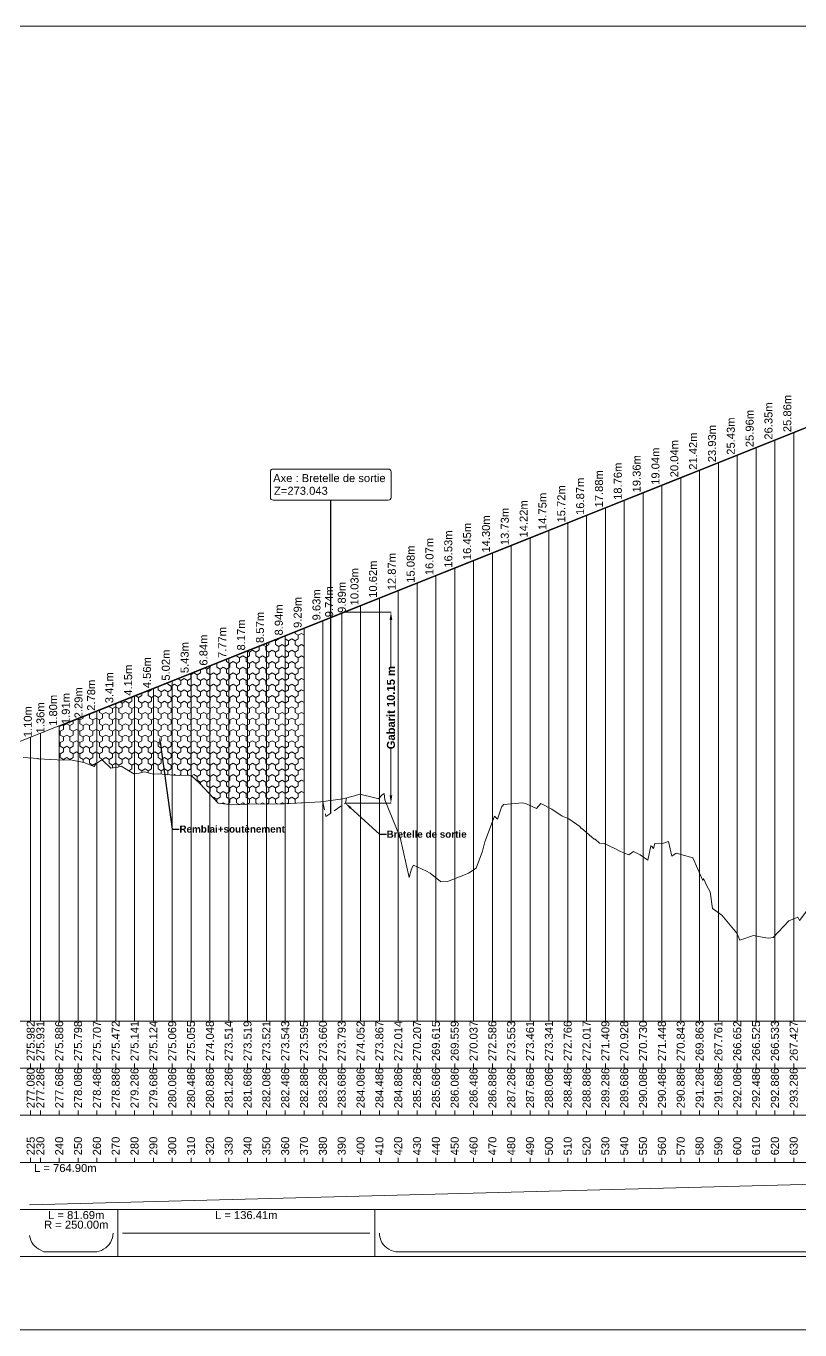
# Model space of a CAD drawing. Extents: x -67 to 3544, y -3197 to 656.
# Drawn here: x 391 to 802, y -36 to 656 of the extents above; entities that cross this region are included whole.
import ezdxf
from ezdxf import colors
from ezdxf.entities.mleader import LeaderData, LeaderLine
from ezdxf.enums import TextEntityAlignment as Align
from ezdxf.math import Vec2, Vec3

# ---------------------------------------------------------------- set-up
doc = ezdxf.new("R2010")
doc.units = 0
doc.header["$PDSIZE"] = -0.00032
doc.linetypes.add('CACHE', pattern=[9.525, 6.35, -3.175])
doc.layers.get('0').update_dxf_attribs({"lineweight": 0})
for name, color, linetype, lineweight in [("Route - Bretelle d'entrée - PL - A14_Bretelle de sortie", 5, 'Continuous', 0), ("Route - Bretelle d'entrée - PL - Habillage - Intersection d’axes", 7, 'Continuous', 0), ('Route - Route de la corniche de Brazzaville - PL - Habillage - Intersection d’axes', 7, 'Continuous', 0), ('Route - Route de la corniche de Brazzaville - PL - Projet Linéaire', 7, 'Continuous', 0), ('Route - Route de la corniche de Brazzaville - PL - Terrain', 3, 'Continuous', 0)]:
    doc.layers.add(name, color=color, linetype=linetype, lineweight=lineweight)
doc.styles.add('CoteTitre', font='arial.ttf', dxfattribs={"height": 0.0017})
doc.styles.add('CoteTitreA', font='arial.ttf', dxfattribs={"height": 0.0017})
doc.styles.add('CoteVert', font='arial.ttf', dxfattribs={"height": 0.0017})
doc.styles.add('CoteVertA', font='arial.ttf', dxfattribs={"height": 0.0017})
doc.styles.add('CoteVertB', font='arial.ttf', dxfattribs={"height": 0.0017})
doc.styles.add('Etiquette', font='arial.ttf', dxfattribs={"height": 0.5})
doc.styles.get("Standard").update_dxf_attribs({"font": 'arialbd.ttf'})
doc.dimstyles.get("Standard").update_dxf_attribs({"dimtxt": 0.18, "dimasz": 0.18, "dimexe": 0.18, "dimexo": 0.0625, "dimgap": 0.09, "dimtad": 0, "dimtih": 1, "dimtoh": 1, "dimdec": 4, "dimzin": 0, "dimdsep": 46, "dimtxsty": 'Standard', "dimcen": 0.09, "dimadec": 0, "dimazin": 0, "dimtfac": 1, "dimtdec": 4, "dimtofl": 0, "dimtmove": 0, "dimatfit": 3, "dimfxl": 1, "dimtolj": 1, "dimtzin": 0, "dimarcsym": 0})

# ---------------------------------------------------------------- blocks, each defined once
blk = doc.blocks.new('*D10')
at = {"transparency": 16777216}
for p, q in [((560.93, 344.77), (585.22, 344.77)), ((585.04, 340.52), (585.04, 315.03)), ((585.04, 247.5), (585.04, 272.98)), ((560.93, 243.25), (585.22, 243.25))]:
    blk.add_line(p, q, dxfattribs=at)
for points in [[(584.33, 340.52), (585.74, 340.52), (585.04, 344.77)], [(584.33, 247.5), (585.74, 247.5), (585.04, 243.25)]]:
    blk.add_solid(points, dxfattribs=at)
at = {"layer": 'Defpoints', "color": 0, "transparency": 16777216}
for p in [(560.87, 344.77, 0), (560.87, 243.25, 0), (585.04, 243.25)]:
    blk.add_point(p, dxfattribs=at)
at = {"transparency": 16777216, "insert": (585.04, 294.01), "char_height": 4.25, "attachment_point": 5, "rotation": 90}
blk.add_mtext('\\A1;Gabarit 10.15 m', dxfattribs=at)

msp = doc.modelspace()

# ---------------------------------------------------------------- hatches: boundary and pattern name
h = msp.add_hatch()
h.set_pattern_fill('G_DELTA', color=256)
h.set_pattern_definition([(30, (-14.9366, 2.4754), (1e-09, 6), [2, -4]), (30, (-16.6687, 5.4754), (1e-09, 6), [2, -4]), (90, (-14.9366, 6.4754), (-5.196152, 3), [2, -4]), (90, (-11.4725, 6.4754), (-5.196152, 3), [2, -4]), (150, (-14.9366, 2.4754), (-5.196152, -3), [2, -4]), (150, (-16.6687, 5.4754), (-5.196152, -3), [2, -4])])
h.paths.add_polyline_path([(478.76524, 258.15738), (483.51373, 253.65072), (493.25469, 243.35775), (500.56623, 242.40966), (508.28585, 242.68128), (528.3068, 242.89289), (538.88504, 243.46399), (538.88504, 335.97479), (408.88504, 283.97479), (408.88504, 266.31089), (411.24775, 266.20073), (414.87491, 266.38615), (422.0238, 264.93041), (427.45096, 262.67824), (428.36644, 264.2288), (431.50679, 266.26672), (432.2741, 265.84954), (436.32764, 261.84201), (440.00066, 262.39689), (441.78861, 262.93349), (448.43254, 258.83852), (451.36318, 259.22635), (453.24217, 259.78321), (454.23964, 259.84709), (458.90438, 258.73066), (461.52539, 258.80943), (471.67372, 258.02946)])

# ---------------------------------------------------------------- linework, layer by layer
at = {"color": 7, "linetype": 'Continuous'}
for p, q in [((788.88504, 127.49044), (788.88504, 436.35175)), ((798.88504, 127.49044), (798.88504, 440.35175)), ((778.88504, 127.49044), (778.88504, 432.35175)), ((758.88504, 127.49044), (758.88504, 424.35175)), ((768.88504, 127.49044), (768.88504, 428.35175)), ((738.88504, 127.49044), (738.88504, 416.35175)), ((748.88504, 127.49044), (748.88504, 420.35175)), ((728.88504, 127.49044), (728.88504, 412.35175)), ((708.88504, 127.49044), (708.88504, 404.35175)), ((718.88504, 127.49044), (718.88504, 408.35175)), ((688.88504, 127.49044), (688.88504, 396.35175)), ((698.88504, 127.49044), (698.88504, 400.35175)), ((668.88504, 127.49044), (668.88504, 388.35175)), ((678.88504, 127.49044), (678.88504, 392.35175)), ((658.88504, 127.49044), (658.88504, 384.35175)), ((638.88504, 127.49044), (638.88504, 376.35175)), ((648.88504, 127.49044), (648.88504, 380.35175)), ((618.88504, 127.49044), (618.88504, 368.35175)), ((628.88504, 127.49044), (628.88504, 372.35175)), ((598.88504, 127.49044), (598.88504, 360.35175)), ((608.88504, 127.49044), (608.88504, 364.35175)), ((588.88504, 127.49044), (588.88504, 356.35175)), ((568.88504, 127.49044), (568.88504, 348.35175)), ((578.88504, 127.49044), (578.88504, 352.35175)), ((548.88504, 127.49044), (548.88504, 340.35175)), ((558.88504, 127.49044), (558.88504, 344.35175)), ((538.88504, 127.49044), (538.88504, 336.35175)), ((518.88504, 127.49044), (518.88504, 328.35175)), ((528.88504, 127.49044), (528.88504, 332.35175)), ((498.88504, 127.49044), (498.88504, 320.35175)), ((508.88504, 127.49044), (508.88504, 324.35175)), ((478.88504, 127.49044), (478.88504, 312.35175)), ((488.88504, 127.49044), (488.88504, 316.35175)), ((468.88504, 127.49044), (468.88504, 308.35175)), ((448.88504, 127.49044), (448.88504, 300.35175)), ((458.88504, 127.49044), (458.88504, 304.35175)), ((428.88504, 127.49044), (428.88504, 292.35175)), ((438.88504, 127.49044), (438.88504, 296.35175)), ((408.88504, 127.49044), (408.88504, 284.35175)), ((418.88504, 127.49044), (418.88504, 288.35175)), ((393.7348, 127.49044), (393.7348, 278.29165)), ((398.88504, 127.49044), (398.88504, 280.35175)), ((393.7348, 264.81367), (393.7348, 269.81367)), ((398.88504, 264.30126), (398.88504, 269.30126)), ((408.88504, 263.85034), (408.88504, 268.85034)), ((418.88504, 262.97048), (418.88504, 267.97048)), ((428.88504, 262.05789), (428.88504, 267.05789)), ((438.88504, 259.71012), (438.88504, 264.71012)), ((448.88504, 256.3984), (448.88504, 261.3984)), ((458.88504, 256.23529), (458.88504, 261.23529)), ((468.88504, 255.68142), (468.88504, 260.68142)), ((478.88504, 255.54368), (478.88504, 260.54368)), ((488.88504, 245.47503), (488.88504, 250.47503)), ((568.88504, 245.50928), (568.88504, 250.50928)), ((498.88504, 240.12766), (498.88504, 245.12766)), ((508.88504, 240.18216), (508.88504, 245.18216)), ((518.88504, 240.1983), (518.88504, 245.1983)), ((528.88504, 240.42264), (528.88504, 245.42264)), ((538.88504, 240.94332), (538.88504, 245.94332)), ((548.88504, 241.58637), (548.88504, 246.58637)), ((558.88504, 242.91949), (558.88504, 247.91949)), ((578.88504, 243.6644), (578.88504, 248.6644)), ((648.88504, 240.51806), (648.88504, 245.51806)), ((658.88504, 239.6048), (658.88504, 244.6048)), ((668.88504, 238.40147), (668.88504, 243.40147)), ((638.88504, 230.84914), (638.88504, 235.84914)), ((678.88504, 232.65393), (678.88504, 237.65393)), ((588.88504, 225.12756), (588.88504, 230.12756)), ((688.88504, 225.15854), (688.88504, 230.15854)), ((698.88504, 219.08427), (698.88504, 224.08427)), ((728.88504, 219.47391), (728.88504, 224.47391)), ((708.88504, 214.26993), (708.88504, 219.26993)), ((718.88504, 212.28878), (718.88504, 217.28878)), ((738.88504, 213.4215), (738.88504, 218.4215)), ((598.88504, 207.06227), (598.88504, 212.06227)), ((628.88504, 205.36086), (628.88504, 210.36086)), ((748.88504, 203.62224), (748.88504, 208.62224)), ((608.88504, 201.14488), (608.88504, 206.14488)), ((618.88504, 200.58018), (618.88504, 205.58018)), ((758.88504, 182.59832), (758.88504, 187.59832)), ((798.88504, 179.25979), (798.88504, 184.25979)), ((768.88504, 171.50621), (768.88504, 176.50621)), ((778.88504, 170.245), (778.88504, 175.245)), ((788.88504, 170.31818), (788.88504, 175.31818)), ((1188.69424, 127.49044), (-14.92162, 127.49044)), ((1188.69424, 102.49044), (-14.92162, 102.49044)), ((1188.69424, 77.49044), (-14.92162, 77.49044)), ((1188.69424, 52.49044), (-14.92162, 52.49044)), ((393.07003, 29.99044), (1152.35408, 49.99044)), ((393.7348, 54.99044), (393.7348, 52.49044)), ((398.88504, 54.99044), (398.88504, 52.49044)), ((408.88504, 54.99044), (408.88504, 52.49044)), ((418.88504, 54.99044), (418.88504, 52.49044)), ((428.88504, 54.99044), (428.88504, 52.49044)), ((438.88504, 54.99044), (438.88504, 52.49044)), ((448.88504, 54.99044), (448.88504, 52.49044)), ((458.88504, 54.99044), (458.88504, 52.49044)), ((468.88504, 54.99044), (468.88504, 52.49044)), ((478.88504, 54.99044), (478.88504, 52.49044)), ((488.88504, 54.99044), (488.88504, 52.49044)), ((498.88504, 54.99044), (498.88504, 52.49044)), ((508.88504, 54.99044), (508.88504, 52.49044)), ((518.88504, 54.99044), (518.88504, 52.49044)), ((528.88504, 54.99044), (528.88504, 52.49044)), ((538.88504, 54.99044), (538.88504, 52.49044)), ((548.88504, 54.99044), (548.88504, 52.49044)), ((558.88504, 54.99044), (558.88504, 52.49044)), ((568.88504, 54.99044), (568.88504, 52.49044)), ((578.88504, 54.99044), (578.88504, 52.49044)), ((588.88504, 54.99044), (588.88504, 52.49044)), ((598.88504, 54.99044), (598.88504, 52.49044)), ((608.88504, 54.99044), (608.88504, 52.49044)), ((618.88504, 54.99044), (618.88504, 52.49044)), ((628.88504, 54.99044), (628.88504, 52.49044)), ((638.88504, 54.99044), (638.88504, 52.49044)), ((648.88504, 54.99044), (648.88504, 52.49044)), ((658.88504, 54.99044), (658.88504, 52.49044)), ((668.88504, 54.99044), (668.88504, 52.49044)), ((678.88504, 54.99044), (678.88504, 52.49044)), ((688.88504, 54.99044), (688.88504, 52.49044)), ((698.88504, 54.99044), (698.88504, 52.49044)), ((708.88504, 54.99044), (708.88504, 52.49044)), ((718.88504, 54.99044), (718.88504, 52.49044)), ((728.88504, 54.99044), (728.88504, 52.49044)), ((738.88504, 54.99044), (738.88504, 52.49044)), ((748.88504, 54.99044), (748.88504, 52.49044)), ((758.88504, 54.99044), (758.88504, 52.49044)), ((768.88504, 54.99044), (768.88504, 52.49044)), ((778.88504, 54.99044), (778.88504, 52.49044)), ((788.88504, 54.99044), (788.88504, 52.49044)), ((798.88504, 54.99044), (798.88504, 52.49044)), ((1188.69424, 27.49044), (-14.92162, 27.49044)), ((440.00066, 27.49044), (440.00066, 2.49044)), ((576.41283, 27.49044), (576.41283, 2.49044)), ((437.50066, 14.99044), (437.41511, 13.68518)), ((573.91283, 14.99044), (442.50066, 14.99044)), ((578.91283, 14.99044), (578.99839, 13.68518)), ((393.15559, 13.68518), (393.41078, 12.40225)), ((393.41078, 12.40225), (393.83124, 11.16361)), ((393.83124, 11.16361), (394.40978, 9.99044)), ((394.40978, 9.99044), (395.1365, 8.90283)), ((395.1365, 8.90283), (395.99897, 7.91937)), ((395.99897, 7.91937), (396.98242, 7.05691)), ((396.98242, 7.05691), (398.07003, 6.33019)), ((433.58828, 7.05691), (432.50066, 6.33019)), ((434.57173, 7.91937), (433.58828, 7.05691)), ((435.43419, 8.90283), (434.57173, 7.91937)), ((436.16092, 9.99044), (435.43419, 8.90283)), ((436.73946, 11.16361), (436.16092, 9.99044)), ((437.15992, 12.40225), (436.73946, 11.16361)), ((437.41511, 13.68518), (437.15992, 12.40225)), ((578.99839, 13.68518), (579.25358, 12.40225)), ((579.25358, 12.40225), (579.67404, 11.16361)), ((579.67404, 11.16361), (580.25258, 9.99044)), ((580.25258, 9.99044), (580.9793, 8.90283)), ((580.9793, 8.90283), (581.84177, 7.91937)), ((581.84177, 7.91937), (582.82522, 7.05691)), ((582.82522, 7.05691), (583.91284, 6.33019)), ((1188.69424, 2.49044), (-14.92162, 2.49044)), ((398.07003, 6.33019), (400.68221, 5.042)), ((400.90336, 4.99044), (427.50066, 4.99044)), ((428.80592, 5.07599), (427.50066, 4.99044)), ((430.08885, 5.33118), (428.80592, 5.07599)), ((431.3275, 5.75165), (430.08885, 5.33118)), ((432.50066, 6.33019), (431.3275, 5.75165)), ((583.91284, 6.33019), (585.086, 5.75165)), ((585.086, 5.75165), (586.32464, 5.33118)), ((586.32464, 5.33118), (587.60757, 5.07599)), ((587.60757, 5.07599), (588.91284, 4.99044)), ((588.91284, 4.99044), (1104.70825, 4.99044))]:
    msp.add_line(p, q, dxfattribs=at)
for p, q in [((578.88504, 352.35175), (578.88504, 351.97479)), ((538.88504, 243.44332), (538.88504, 335.97479)), ((408.88504, 283.97479), (408.88504, 266.35034))]:
    msp.add_line(p, q)
at = {"linetype": 'Continuous'}
for p, q in [((393.7348, 104.99044), (393.7348, 102.49044)), ((398.88504, 104.99044), (398.88504, 102.49044)), ((408.88504, 104.99044), (408.88504, 102.49044)), ((418.88504, 104.99044), (418.88504, 102.49044)), ((428.88504, 104.99044), (428.88504, 102.49044)), ((438.88504, 104.99044), (438.88504, 102.49044)), ((448.88504, 104.99044), (448.88504, 102.49044)), ((458.88504, 104.99044), (458.88504, 102.49044)), ((468.88504, 104.99044), (468.88504, 102.49044)), ((478.88504, 104.99044), (478.88504, 102.49044)), ((488.88504, 104.99044), (488.88504, 102.49044)), ((498.88504, 104.99044), (498.88504, 102.49044)), ((508.88504, 104.99044), (508.88504, 102.49044)), ((518.88504, 104.99044), (518.88504, 102.49044)), ((528.88504, 104.99044), (528.88504, 102.49044)), ((538.88504, 104.99044), (538.88504, 102.49044)), ((548.88504, 104.99044), (548.88504, 102.49044)), ((558.88504, 104.99044), (558.88504, 102.49044)), ((568.88504, 104.99044), (568.88504, 102.49044)), ((578.88504, 104.99044), (578.88504, 102.49044)), ((588.88504, 104.99044), (588.88504, 102.49044)), ((598.88504, 104.99044), (598.88504, 102.49044)), ((608.88504, 104.99044), (608.88504, 102.49044)), ((618.88504, 104.99044), (618.88504, 102.49044)), ((628.88504, 104.99044), (628.88504, 102.49044)), ((638.88504, 104.99044), (638.88504, 102.49044)), ((648.88504, 104.99044), (648.88504, 102.49044)), ((658.88504, 104.99044), (658.88504, 102.49044)), ((668.88504, 104.99044), (668.88504, 102.49044)), ((678.88504, 104.99044), (678.88504, 102.49044)), ((688.88504, 104.99044), (688.88504, 102.49044)), ((698.88504, 104.99044), (698.88504, 102.49044)), ((708.88504, 104.99044), (708.88504, 102.49044)), ((718.88504, 104.99044), (718.88504, 102.49044)), ((728.88504, 104.99044), (728.88504, 102.49044)), ((738.88504, 104.99044), (738.88504, 102.49044)), ((748.88504, 104.99044), (748.88504, 102.49044)), ((758.88504, 104.99044), (758.88504, 102.49044)), ((768.88504, 104.99044), (768.88504, 102.49044)), ((778.88504, 104.99044), (778.88504, 102.49044)), ((788.88504, 104.99044), (788.88504, 102.49044)), ((798.88504, 104.99044), (798.88504, 102.49044)), ((393.7348, 79.99044), (393.7348, 77.49044)), ((398.88504, 79.99044), (398.88504, 77.49044)), ((408.88504, 79.99044), (408.88504, 77.49044)), ((418.88504, 79.99044), (418.88504, 77.49044)), ((428.88504, 79.99044), (428.88504, 77.49044)), ((438.88504, 79.99044), (438.88504, 77.49044)), ((448.88504, 79.99044), (448.88504, 77.49044)), ((458.88504, 79.99044), (458.88504, 77.49044)), ((468.88504, 79.99044), (468.88504, 77.49044)), ((478.88504, 79.99044), (478.88504, 77.49044)), ((488.88504, 79.99044), (488.88504, 77.49044)), ((498.88504, 79.99044), (498.88504, 77.49044)), ((508.88504, 79.99044), (508.88504, 77.49044)), ((518.88504, 79.99044), (518.88504, 77.49044)), ((528.88504, 79.99044), (528.88504, 77.49044)), ((538.88504, 79.99044), (538.88504, 77.49044)), ((548.88504, 79.99044), (548.88504, 77.49044)), ((558.88504, 79.99044), (558.88504, 77.49044)), ((568.88504, 79.99044), (568.88504, 77.49044)), ((578.88504, 79.99044), (578.88504, 77.49044)), ((588.88504, 79.99044), (588.88504, 77.49044)), ((598.88504, 79.99044), (598.88504, 77.49044)), ((608.88504, 79.99044), (608.88504, 77.49044)), ((618.88504, 79.99044), (618.88504, 77.49044)), ((628.88504, 79.99044), (628.88504, 77.49044)), ((638.88504, 79.99044), (638.88504, 77.49044)), ((648.88504, 79.99044), (648.88504, 77.49044)), ((658.88504, 79.99044), (658.88504, 77.49044)), ((668.88504, 79.99044), (668.88504, 77.49044)), ((678.88504, 79.99044), (678.88504, 77.49044)), ((688.88504, 79.99044), (688.88504, 77.49044)), ((698.88504, 79.99044), (698.88504, 77.49044)), ((708.88504, 79.99044), (708.88504, 77.49044)), ((718.88504, 79.99044), (718.88504, 77.49044)), ((728.88504, 79.99044), (728.88504, 77.49044)), ((738.88504, 79.99044), (738.88504, 77.49044)), ((748.88504, 79.99044), (748.88504, 77.49044)), ((758.88504, 79.99044), (758.88504, 77.49044)), ((768.88504, 79.99044), (768.88504, 77.49044)), ((778.88504, 79.99044), (778.88504, 77.49044)), ((788.88504, 79.99044), (788.88504, 77.49044)), ((798.88504, 79.99044), (798.88504, 77.49044))]:
    msp.add_line(p, q, dxfattribs=at)
msp.add_lwpolyline([(-66.83891, 656.01407), (1208.16109, 656.01407), (1208.16109, -36.48593), (-66.83891, -36.48593)], close=True)
at = {"color": 7, "linetype": 'Continuous'}
msp.add_arc((400.90336, 5.49044), 0.5, 243.75003747, 270, dxfattribs=at)
at = {"layer": "Route - Bretelle d'entrée - PL - A14_Bretelle de sortie", "color": 5, "linetype": 'CACHE', "ltscale": 0.7, "elevation": 0, "flags": 128}
msp.add_lwpolyline([(548.8652, 244.07945), (550.49228, 236.23163), (553.05504, 237.9173), (558.4621, 241.63287), (560.86524, 243.2491), (561.35633, 246.0158)], dxfattribs=at)
at = {"layer": 'Route - Route de la corniche de Brazzaville - PL - Habillage - Intersection d’axes'}
for p, q in [((521.02945, 419.2945), (521.02945, 405.67047)), ((583.6296, 420.74554), (522.48049, 420.74554)), ((585.08063, 405.67047), (585.08063, 419.2945)), ((522.48049, 404.21941), (583.6296, 404.21943))]:
    msp.add_line(p, q, dxfattribs=at)
for centre, start, end in [((522.48049, 419.2945), 90, 180), ((583.6296, 419.2945), 0, 90), ((522.48049, 405.67047), 180, 270), ((583.6296, 405.67047), 270, 0)]:
    msp.add_arc(centre, 1.45104, start, end, dxfattribs=at)
at = {"layer": 'Route - Route de la corniche de Brazzaville - PL - Projet Linéaire', "color": 251, "linetype": 'Continuous'}
msp.add_line((377.71922, 271.88542), (1142.00327, 577.59904), dxfattribs=at)
at = {"layer": 'Route - Route de la corniche de Brazzaville - PL - Projet Linéaire', "color": 1, "linetype": 'Continuous'}
for p, q in [((377.71922, 271.88542), (1142.00327, 577.59904)), ((408.88504, 283.97479), (1108.88504, 563.97479))]:
    msp.add_line(p, q, dxfattribs=at)
at = {"layer": 'Route - Route de la corniche de Brazzaville - PL - Terrain', "color": 114, "linetype": 'Continuous', "flags": 128}
msp.add_lwpolyline([(389.72731, 267.61866), (395.17337, 267.15432), (397.6339, 266.94164), (397.70442, 266.8322), (411.24775, 266.20073), (414.87491, 266.38615), (422.0238, 264.93041), (427.45096, 262.67824), (428.36644, 264.2288), (431.50679, 266.26672), (432.2741, 265.84954), (436.32764, 261.84201), (440.00066, 262.39689), (441.78861, 262.93349), (448.43254, 258.83852), (451.36318, 259.22635), (453.24217, 259.78321), (454.23964, 259.84709), (458.90438, 258.73066), (461.52539, 258.80943), (471.67372, 258.02946), (478.76524, 258.15738), (483.51373, 253.65072), (493.25469, 243.35775), (500.56623, 242.40966), (508.28585, 242.68128), (528.3068, 242.89289), (547.72061, 243.941), (559.4587, 245.50517), (565.74648, 247.12904), (568.42888, 248.12512), (576.41283, 246.09751), (578.35046, 245.60666), (580.37069, 247.71922), (581.39225, 248.3949), (581.78524, 244.97814), (589.9105, 225.08682), (594.74178, 203.88881), (595.91434, 208.37162), (597.05504, 210.38084), (603.88181, 207.24046), (605.85232, 206.10746), (611.29307, 201.70784), (611.31172, 201.57743), (615.05096, 201.60129), (624.58392, 205.32226), (626.22911, 206.10663), (630.2075, 208.73665), (633.62812, 217.74723), (634.97524, 222.83613), (640.02478, 236.42247), (641.65376, 234.81312), (643.85958, 241.62981), (644.20371, 241.75951), (644.82626, 242.63487), (654.99145, 243.48755), (657.38819, 242.82608), (662.36792, 240.38479), (664.54344, 243.09496), (670.46257, 240.10772), (675.98786, 236.41439), (679.42148, 234.91292), (685.26588, 230.87425), (685.87966, 229.95991), (686.28873, 229.97339), (692.94059, 224.19323), (693.53145, 224.10375), (695.7069, 221.9876), (698.31, 221.85967), (703.96259, 219.24497), (706.89046, 217.55392), (711.37618, 215.80965), (713.88551, 217.61188), (717.43985, 215.78033), (721.50272, 213.00997), (723.07549, 220.6334), (723.46901, 220.4542), (724.4088, 219.25252), (725.16664, 221.84111), (729.784, 222.00622), (732.48567, 222.85942), (734.18921, 215.13999), (736.51268, 216.65243), (745.2965, 214.19814), (750.69887, 202.13313), (751.07421, 203.33037), (752.7435, 199.3183), (754.57858, 196.18266), (755.73898, 187.36443), (760.68787, 183.83777), (768.77597, 174.2769), (770.28729, 170.52908), (777.56355, 173.00719), (784.14695, 171.84666), (785.41525, 171.53089), (787.9839, 171.88862), (796.31035, 180.72824), (801.08837, 182.67634), (802.0373, 180.95438), (805.81786, 186.17715)], dxfattribs=at)

# ---------------------------------------------------------------- texts
at = {"color": 7, "style": 'CoteVertB'}
for s, p in [('25.86m', (798.88504, 440.35175)), ('25.96m', (778.88504, 432.35175)), ('26.35m', (788.88504, 436.35175)), ('23.93m', (758.88504, 424.35175)), ('25.43m', (768.88504, 428.35175)), ('21.42m', (748.88504, 420.35175)), ('19.04m', (728.88504, 412.35175)), ('20.04m', (738.88504, 416.35175)), ('18.76m', (708.88504, 404.35175)), ('19.36m', (718.88504, 408.35175)), ('16.87m', (688.88504, 396.35175)), ('17.88m', (698.88504, 400.35175)), ('15.72m', (678.88504, 392.35175)), ('14.22m', (658.88504, 384.35175)), ('14.75m', (668.88504, 388.35175)), ('14.30m', (638.88504, 376.35175)), ('13.73m', (648.88504, 380.35175)), ('16.45m', (628.88504, 372.35175)), ('16.07m', (608.88504, 364.35175)), ('16.53m', (618.88504, 368.35175)), ('12.87m', (588.88504, 356.35175)), ('15.08m', (598.88504, 360.35175)), ('10.03m', (569.07254, 348.35175)), ('10.62m', (578.88504, 352.35175)), ('9.89m', (562.34338, 344.35175)), ('9.63m', (548.88504, 340.35175)), ('9.74m', (555.61421, 342.01975)), ('8.94m', (528.88504, 332.35175)), ('9.29m', (538.88504, 336.35175)), ('8.17m', (508.88504, 324.35175)), ('8.57m', (518.88504, 328.35175)), ('6.84m', (488.88504, 316.35175)), ('7.77m', (498.88504, 320.35175)), ('5.43m', (478.88504, 312.35175)), ('4.56m', (458.88504, 304.35175)), ('5.02m', (468.88504, 308.35175)), ('3.41m', (438.88504, 296.35175)), ('4.15m', (448.88504, 300.35175)), ('2.78m', (429.26005, 292.35175)), ('1.80m', (409.07254, 284.35175)), ('1.91m', (415.80171, 285.26564)), ('2.29m', (422.53088, 288.35175)), ('1.10m', (395.61421, 278.29165)), ('1.36m', (402.34338, 280.35175))]:
    msp.add_text(s, height=4.25, rotation=90, dxfattribs=at).set_placement(p, align=Align.BOTTOM_LEFT)
at = {"color": 114, "style": 'CoteVert'}
for s, p in [('275.982', (393.7348, 106.24044)), ('275.931', (398.88504, 106.24044)), ('275.886', (408.88504, 106.24044)), ('275.798', (418.88504, 106.24044)), ('275.707', (428.88504, 106.24044)), ('275.472', (438.88504, 106.24044)), ('275.141', (448.88504, 106.24044)), ('275.124', (458.88504, 106.24044)), ('275.069', (468.88504, 106.24044)), ('275.055', (478.88504, 106.24044)), ('274.048', (488.88504, 106.24044)), ('273.514', (498.88504, 106.24044)), ('273.519', (508.88504, 106.24044)), ('273.521', (518.88504, 106.24044)), ('273.543', (528.88504, 106.24044)), ('273.595', (538.88504, 106.24044)), ('273.660', (548.88504, 106.24044)), ('273.793', (558.88504, 106.24044)), ('274.052', (568.88504, 106.24044)), ('273.867', (578.88504, 106.24044)), ('272.014', (588.88504, 106.24044)), ('270.207', (598.88504, 106.24044)), ('269.615', (608.88504, 106.24044)), ('269.559', (618.88504, 106.24044)), ('270.037', (628.88504, 106.24044)), ('272.586', (638.88504, 106.24044)), ('273.553', (648.88504, 106.24044)), ('273.461', (658.88504, 106.24044)), ('273.341', (668.88504, 106.24044)), ('272.766', (678.88504, 106.24044)), ('272.017', (688.88504, 106.24044)), ('271.409', (698.88504, 106.24044)), ('270.928', (708.88504, 106.24044)), ('270.730', (718.88504, 106.24044)), ('271.448', (728.88504, 106.24044)), ('270.843', (738.88504, 106.24044)), ('269.863', (748.88504, 106.24044)), ('267.761', (758.88504, 106.24044)), ('266.652', (768.88504, 106.24044)), ('266.525', (778.88504, 106.24044)), ('266.533', (788.88504, 106.24044)), ('267.427', (798.88504, 106.24044))]:
    msp.add_text(s, height=4.25, rotation=90, dxfattribs=at).set_placement(p, align=Align.MIDDLE_LEFT)
at = {"style": 'CoteVertA'}
for s, p in [('277.080', (393.7348, 81.24044)), ('277.286', (398.88504, 81.24044)), ('277.686', (408.88504, 81.24044)), ('278.086', (418.88504, 81.24044)), ('278.486', (428.88504, 81.24044)), ('278.886', (438.88504, 81.24044)), ('279.286', (448.88504, 81.24044)), ('279.686', (458.88504, 81.24044)), ('280.086', (468.88504, 81.24044)), ('280.486', (478.88504, 81.24044)), ('280.886', (488.88504, 81.24044)), ('281.286', (498.88504, 81.24044)), ('281.686', (508.88504, 81.24044)), ('282.086', (518.88504, 81.24044)), ('282.486', (528.88504, 81.24044)), ('282.886', (538.88504, 81.24044)), ('283.286', (548.88504, 81.24044)), ('283.686', (558.88504, 81.24044)), ('284.086', (568.88504, 81.24044)), ('284.486', (578.88504, 81.24044)), ('284.886', (588.88504, 81.24044)), ('285.286', (598.88504, 81.24044)), ('285.686', (608.88504, 81.24044)), ('286.086', (618.88504, 81.24044)), ('286.486', (628.88504, 81.24044)), ('286.886', (638.88504, 81.24044)), ('287.286', (648.88504, 81.24044)), ('287.686', (658.88504, 81.24044)), ('288.086', (668.88504, 81.24044)), ('288.486', (678.88504, 81.24044)), ('288.886', (688.88504, 81.24044)), ('289.286', (698.88504, 81.24044)), ('289.686', (708.88504, 81.24044)), ('290.086', (718.88504, 81.24044)), ('290.486', (728.88504, 81.24044)), ('290.886', (738.88504, 81.24044)), ('291.286', (748.88504, 81.24044)), ('291.686', (758.88504, 81.24044)), ('292.086', (768.88504, 81.24044)), ('292.486', (778.88504, 81.24044)), ('292.886', (788.88504, 81.24044)), ('293.286', (798.88504, 81.24044))]:
    msp.add_text(s, height=4.25, rotation=90, dxfattribs=at).set_placement(p, align=Align.MIDDLE_LEFT)
at = {"color": 7, "style": 'CoteVertA'}
for s, p in [('225', (393.7348, 56.24044)), ('230', (398.88504, 56.24044)), ('240', (408.88504, 56.24044)), ('250', (418.88504, 56.24044)), ('260', (428.88504, 56.24044)), ('270', (438.88504, 56.24044)), ('280', (448.88504, 56.24044)), ('290', (458.88504, 56.24044)), ('300', (468.88504, 56.24044)), ('310', (478.88504, 56.24044)), ('320', (488.88504, 56.24044)), ('330', (498.88504, 56.24044)), ('340', (508.88504, 56.24044)), ('350', (518.88504, 56.24044)), ('360', (528.88504, 56.24044)), ('370', (538.88504, 56.24044)), ('380', (548.88504, 56.24044)), ('390', (558.88504, 56.24044)), ('400', (568.88504, 56.24044)), ('410', (578.88504, 56.24044)), ('420', (588.88504, 56.24044)), ('430', (598.88504, 56.24044)), ('440', (608.88504, 56.24044)), ('450', (618.88504, 56.24044)), ('460', (628.88504, 56.24044)), ('470', (638.88504, 56.24044)), ('480', (648.88504, 56.24044)), ('490', (658.88504, 56.24044)), ('500', (668.88504, 56.24044)), ('510', (678.88504, 56.24044)), ('520', (688.88504, 56.24044)), ('530', (698.88504, 56.24044)), ('540', (708.88504, 56.24044)), ('550', (718.88504, 56.24044)), ('560', (728.88504, 56.24044)), ('570', (738.88504, 56.24044)), ('580', (748.88504, 56.24044)), ('590', (758.88504, 56.24044)), ('600', (768.88504, 56.24044)), ('610', (778.88504, 56.24044)), ('620', (788.88504, 56.24044)), ('630', (798.88504, 56.24044))]:
    msp.add_text(s, height=4.25, rotation=90, dxfattribs=at).set_placement(p, align=Align.MIDDLE_LEFT)
at = {"color": 7, "style": 'CoteTitre'}
msp.add_text('L = 764.90m', height=4.25, dxfattribs=at).set_placement((395.57003, 51.64044), align=Align.TOP_LEFT)
at = {"color": 7, "style": 'CoteTitreA'}
for s, p in [('R = 250.00m', (417.94619, 21.54044)), ('L = 81.69m', (417.94619, 26.64044)), ('L = 136.41m', (508.20675, 26.64044))]:
    msp.add_text(s, height=4.25, dxfattribs=at).set_placement(p, align=Align.TOP_CENTER)
at = {"layer": 'Route - Route de la corniche de Brazzaville - PL - Habillage - Intersection d’axes', "style": 'Etiquette'}
for s, p in [('Axe : Bretelle de sortie', (522.4898, 418.06865)), ('Z=273.043', (522.9463, 411.32816))]:
    msp.add_text(s, height=4.25, dxfattribs=at).set_placement(p, align=Align.TOP_LEFT)

# ---------------------------------------------------------------- dimensions: what is measured, and where the dimension line sits
dim = msp.add_linear_dim(base=(585.03634, 243.2491), p1=(560.86524, 344.76687, 0), p2=(560.86524, 243.2491, 0), angle=90, text='Gabarit 10.15 m', dimstyle='Standard', override={"dimtxt": 4.25, "dimasz": 4.25, "dimclrd": 256, "dimclre": 256, "dimclrt": 256, "dimlwd": 65535, "dimlwe": 65535})
dim.commit()
dim.dimension.update_dxf_attribs({"geometry": '*D10', "text_midpoint": (585.03634, 294.00798), "text_rotation": 90})

# ---------------------------------------------------------------- leaders
at = {"layer": "Route - Bretelle d'entrée - PL - Habillage - Intersection d’axes"}
ml = msp.add_multileader_mtext('Standard', dxfattribs=at)
ml.set_content('Remblai+soutènement', color=256)
ml.set_leader_properties(color=5)
ml.build(insert=Vec2(0, 0))
ml.multileader.update_dxf_attribs({"text_right_attachment_type": 6, "dogleg_length": 3.75, "arrow_head_size": 3.75})
ctx = ml.context
ctx.base_point, ctx.char_height, ctx.arrow_head_size, ctx.landing_gap_size, ctx.plane_origin = Vec3(472.63504, 229.49499, 0), 3.75, 3.75, 0.09, Vec3(462.1525, 243.2491, 0)
ctx.right_attachment = 6
notes = []
notes.append((ctx, [(0, (1, 1, 0), (468.88504, 229.49499, 0), (1, 0), 3.75, [(0, [(462.1525, 278.11683, 0)], 0, [])])]))
ctx.mtext.insert, ctx.mtext.flow_direction = Vec3(472.72504, 231.40068, 0), 5
ml = msp.add_multileader_mtext('Standard', dxfattribs=at)
ml.set_content('Bretelle de sortie', color=256)
ml.set_leader_properties(color=5)
ml.build(insert=Vec2(0, 0))
ml.multileader.update_dxf_attribs({"text_right_attachment_type": 6, "dogleg_length": 3.75, "arrow_head_size": 3.75})
ctx = ml.context
ctx.base_point, ctx.char_height, ctx.arrow_head_size, ctx.landing_gap_size, ctx.plane_origin = Vec3(582.63504, 226.77486, 0), 3.75, 3.75, 0.09, Vec3(560.86524, 243.2491, 0)
ctx.right_attachment = 6
notes.append((ctx, [(0, (1, 1, 0), (578.88504, 226.77486, 0), (1, 0), 3.75, [(0, [(560.86524, 243.2491, 0)], 0, [])])]))
ctx.mtext.insert, ctx.mtext.flow_direction = Vec3(582.72504, 228.68055, 0), 5
at = {"layer": 'Route - Route de la corniche de Brazzaville - PL - Habillage - Intersection d’axes', "linetype": 'Continuous'}
msp.add_leader([(553.05504, 237.9173), (553.05506, 404.21942)], dimstyle='Standard', override={"dimasz": 0, "dimldrblk": 'None'}, dxfattribs=at)
for ctx, leaders in notes:
    for number, flags, end, landing, length, lines in leaders:
        leader = LeaderData()
        leader.index, (leader.has_last_leader_line, leader.has_dogleg_vector, leader.attachment_direction) = number, flags
        leader.last_leader_point, leader.dogleg_vector, leader.dogleg_length = Vec3(end), Vec3(landing), length
        for number, points, colour, breaks in lines:
            line = LeaderLine()
            line.index, line.vertices, line.color, line.breaks = number, Vec3.list(points), colors.encode_raw_color(colour), breaks
            leader.lines.append(line)
        ctx.leaders.append(leader)

doc.saveas('drawing.dxf')
